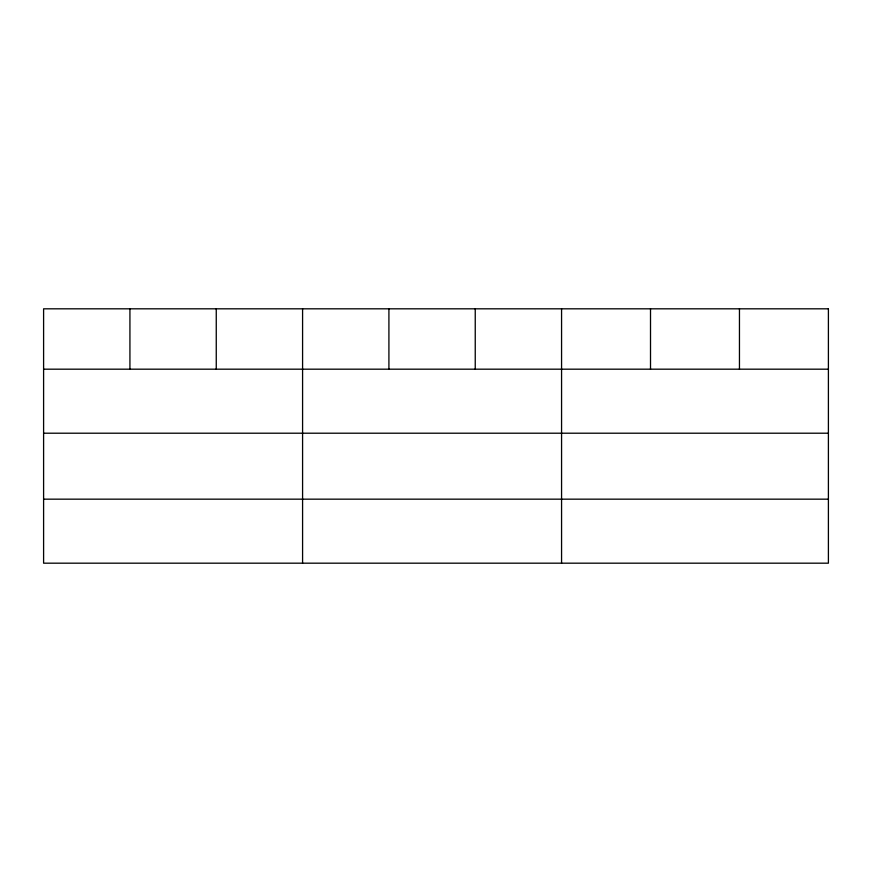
<?xml version="1.0" encoding="UTF-8"?>
<svg xmlns="http://www.w3.org/2000/svg" width="872" height="872" viewBox="0 0 872 872"><rect width="100%" height="100%" fill="white"/><g stroke="black" fill="none" stroke-linecap="round" stroke-linejoin="round"><path stroke-width="1.31" d="M43.6 369.183L828.4 369.183M43.6 433.21L828.4 433.21M43.6 499.166L828.4 499.166M739.456 308.819L739.456 369.183M650.512 308.819L650.512 369.183M561.568 308.819L561.568 563.181M475.24 308.819L475.24 369.183M388.912 308.819L388.912 369.183M302.584 308.819L302.584 563.181M216.256 308.819L216.256 369.183M129.928 308.819L129.928 369.183M828.4 308.819L43.6 308.819L43.6 563.181L828.4 563.181L828.4 308.819"/></g></svg>
